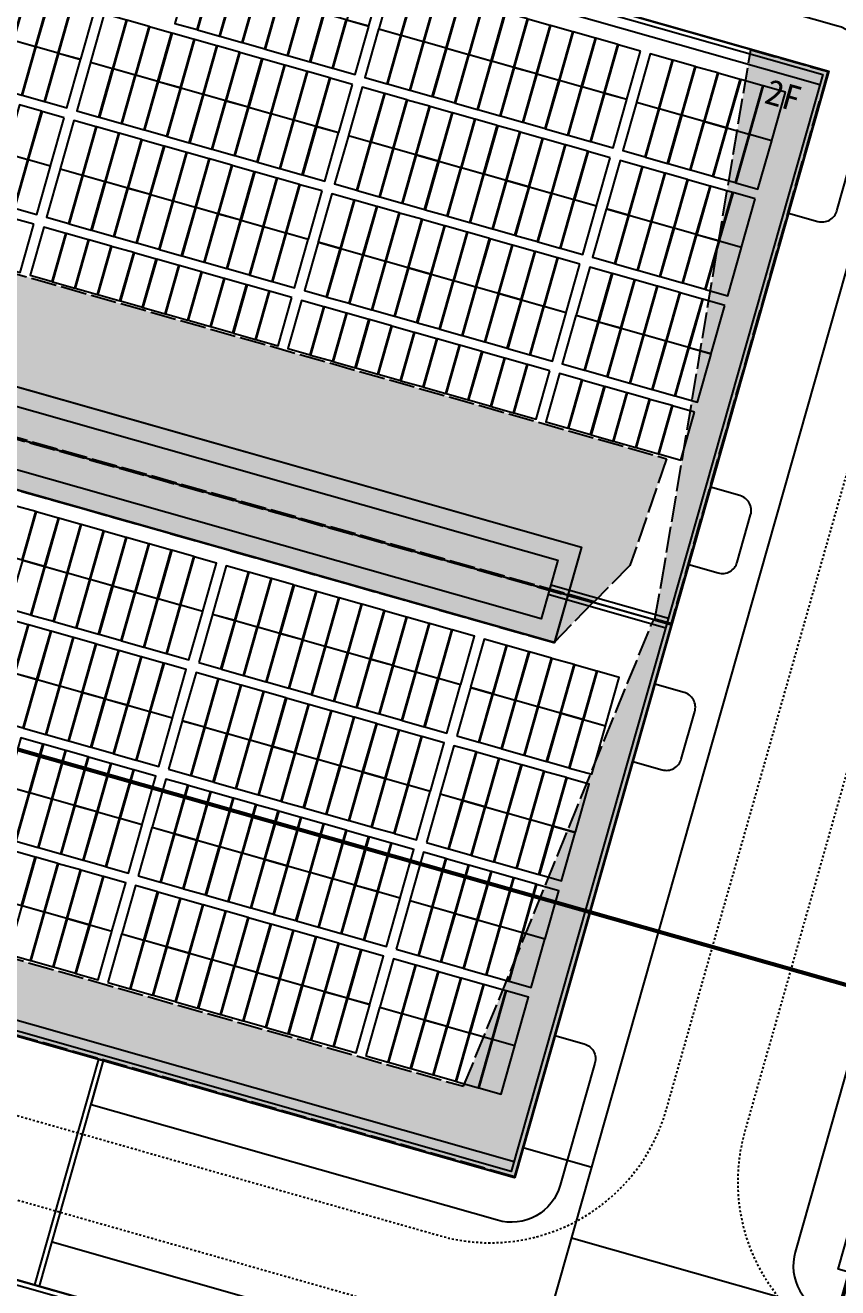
# Model space of a CAD drawing. Header units: metres. Extents: x 221342 to 221936, y -165780 to -165359.
# Drawn here: x 221566.7 to 221606.6, y -165569.8 to -165507.8 of the extents above; entities that cross this region are included whole.
import ezdxf

# ---------------------------------------------------------------- set-up
doc = ezdxf.new("R2010")
doc.units = ezdxf.units.M
for name, pattern in [('CENTER', [5.08, 3.175, -0.635, 0.635, -0.635]), ('DASH', [0.35, 0.25, -0.1]), ('DASHED', [1.524, 1.27, -0.254])]:
    doc.linetypes.add(name, pattern=pattern)
for name, color, linetype in [('PUB_DIM', 3, 'Continuous'), ('WALL', 51, 'Continuous'), ('zt-道路', 240, 'Continuous'), ('单元区域外轮廓', 7, 'ByLayer'), ('屋脊线', 7, 'ByLayer'), ('消防车道', 3, 'Continuous'), ('电缆通道', 7, 'ByLayer'), ('组件', 7, 'ByLayer'), ('阴影', 8, 'DASHED'), ('障碍物', 7, 'ByLayer')]:
    doc.layers.add(name, color=color, linetype=linetype)
doc.styles.add('-黑体', font='txt', dxfattribs={"width": 0.7})
pattern_1 = [(344.143, (221595.9987, -165598.90403), (0.17959642, 0.19653122), [0, -0.238125])]

# ---------------------------------------------------------------- blocks, each defined once
blk = doc.blocks.new('*U9')
at = {"layer": '单元区域外轮廓', "color": 2}
for points in [[(-116979, 20240, 13700), (-14499, 20240, 13700), (-14500, -28240, 13700), (-116980, -28240, 13700), (-116979, 20240, 13700)], [(-116979, 20240, 15100), (-14499, 20240, 15100), (-14500, -28240, 15100), (-116980, -28240, 15100), (-116979, 20240, 15100)]]:
    blk.add_polyline3d(points, close=True, dxfattribs=at)
at = {"flags": 1}
for tag in ['unit_id', 'unit_name', 'parapet_height', 'ground_elevation', 'is_enable_parapet']:
    blk.add_attdef(tag, (0, 0), '', height=2.5, dxfattribs=at)
blk = doc.blocks.new('*U10')
at = {"layer": '屋脊线', "color": 30}
blk.add_line((-14499, 20240, 13700), (-116979, 20240, 13700), dxfattribs=at)
at = {"flags": 1}
for tag in ['unit_id', 'unit_name']:
    blk.add_attdef(tag, (0, 0), '', height=2.5, dxfattribs=at)
blk = doc.blocks.new('*U18')
at = {"layer": '单元区域外轮廓', "color": 2}
for points in [[(-116980, 88240, 16249), (-14500, 88240, 16249), (-14499, 31760, 16249), (-116979, 31760, 16249), (-116980, 88240, 16249)], [(-116980, 88240, 18019), (-14500, 88240, 18019), (-14499, 31760, 18019), (-116979, 31760, 18019), (-116980, 88240, 18019)]]:
    blk.add_polyline3d(points, close=True, dxfattribs=at)
at = {"flags": 1}
for tag in ['unit_id', 'unit_name', 'parapet_height', 'ground_elevation', 'is_enable_parapet']:
    blk.add_attdef(tag, (0, 0), '', height=2.5, dxfattribs=at)
blk = doc.blocks.new('*U19')
at = {"layer": '屋脊线', "color": 30}
for p, q in [((-14500, 88240, 16249), (-116980, 88240, 16249)), ((-14499, 59999, 17630), (-14500, 88240, 16249)), ((-116979, 59999, 17630), (-14499, 59999, 17630)), ((-14499, 31760, 16249), (-14499, 59999, 17630)), ((-116979, 31760, 16249), (-14499, 31760, 16249))]:
    blk.add_line(p, q, dxfattribs=at)
at = {"flags": 1}
for tag in ['unit_id', 'unit_name']:
    blk.add_attdef(tag, (0, 0), '', height=2.5, dxfattribs=at)
blk = doc.blocks.new('*U20')
at = {"layer": '组件', "color": 0}
blk.add_polyline3d([(0, 0, 0), (-113.4, 0, 0), (-113.4, -246.2, 12), (0, -246.2, 12)], close=True, dxfattribs=at)
at = {"flags": 1}
for tag in ['mounting-hole-spacing1', 'mounting-hole-spacing2', 'module-material', 'vmpo', 'voco', 'silicon-material', 'panel-length', 'panel-width', 'panel-height', 'userid', 'theme', 'note', 'name', 'pmax', 'company-name', 'id', 'impo', 'isco']:
    blk.add_attdef(tag, (0, 0), '', height=2.5, dxfattribs=at)
blk = doc.blocks.new('*U21')
at = {"layer": '组件', "color": 1}
for p in [(-3683.6, 8667.9, 1642.5), (-4491.4, 8419.7, 1654.7), (-4376, 8419.7, 1654.7), (-4260.6, 8419.7, 1654.7), (-4145.2, 8419.7, 1654.7), (-4029.8, 8419.7, 1654.7), (-3914.4, 8419.7, 1654.7), (-3799, 8419.7, 1654.7), (-3683.6, 8419.7, 1654.7), (-5347.2, 8123.5, 1669.2), (-5231.8, 8123.5, 1669.2), (-5116.4, 8123.5, 1669.2), (-5001, 8123.5, 1669.2), (-5231.8, 7875.3, 1681.3), (-5116.4, 7875.3, 1681.3), (-5001, 7875.3, 1681.3), (-5116.4, 7579.2, 1695.8), (-5001, 7579.2, 1695.8), (-5116.4, 7331, 1707.9), (-5001, 7331, 1707.9), (-5001, 7034.8, 1722.4), (-4837.6, 7034.8, 1722.4), (-4722.2, 7034.8, 1722.4), (-4606.8, 7034.8, 1722.4), (-4491.4, 7034.8, 1722.4), (-4376, 7034.8, 1722.4), (-4260.6, 7034.8, 1722.4), (-4145.2, 7034.8, 1722.4), (-4029.8, 7034.8, 1722.4), (-3914.4, 7034.8, 1722.4), (-3799, 7034.8, 1722.4), (-3683.6, 7034.8, 1722.4)]:
    blk.add_blockref('*U20', p, dxfattribs=at)
at = {"layer": '组件', "color": 225}
for p in [(-3520.2, 8667.9, 1642.5), (-3404.8, 8667.9, 1642.5), (-3289.4, 8667.9, 1642.5), (-3174, 8667.9, 1642.5), (-3058.6, 8667.9, 1642.5), (-2943.2, 8667.9, 1642.5), (-2827.8, 8667.9, 1642.5), (-2712.4, 8667.9, 1642.5), (-2597, 8667.9, 1642.5), (-2481.6, 8667.9, 1642.5), (-2366.2, 8667.9, 1642.5), (-2202.8, 8667.9, 1642.5), (-2087.4, 8667.9, 1642.5), (-1972, 8667.9, 1642.5), (-1856.6, 8667.9, 1642.5), (-1741.2, 8667.9, 1642.5), (-1625.8, 8667.9, 1642.5), (-3520.2, 8419.7, 1654.7), (-3404.8, 8419.7, 1654.7), (-3289.4, 8419.7, 1654.7), (-3174, 8419.7, 1654.7), (-3058.6, 8419.7, 1654.7), (-2943.2, 8419.7, 1654.7), (-2827.8, 8419.7, 1654.7), (-2712.4, 8419.7, 1654.7), (-2597, 8419.7, 1654.7), (-2481.6, 8419.7, 1654.7), (-2366.2, 8419.7, 1654.7), (-2202.8, 8419.7, 1654.7), (-2087.4, 8419.7, 1654.7), (-1972, 8419.7, 1654.7), (-1856.6, 8419.7, 1654.7), (-1741.2, 8419.7, 1654.7), (-1625.8, 8419.7, 1654.7), (-4837.6, 8123.5, 1669.2), (-4722.2, 8123.5, 1669.2), (-4606.8, 8123.5, 1669.2), (-4491.4, 8123.5, 1669.2), (-4376, 8123.5, 1669.2), (-4260.6, 8123.5, 1669.2), (-4145.2, 8123.5, 1669.2), (-4029.8, 8123.5, 1669.2), (-3914.4, 8123.5, 1669.2), (-3799, 8123.5, 1669.2), (-3683.6, 8123.5, 1669.2), (-3520.2, 8123.5, 1669.2), (-3404.8, 8123.5, 1669.2), (-3289.4, 8123.5, 1669.2), (-3174, 8123.5, 1669.2), (-3058.6, 8123.5, 1669.2), (-2943.2, 8123.5, 1669.2), (-2827.8, 8123.5, 1669.2), (-2712.4, 8123.5, 1669.2), (-2597, 8123.5, 1669.2), (-2481.6, 8123.5, 1669.2), (-2366.2, 8123.5, 1669.2), (-2202.8, 8123.5, 1669.2), (-2087.4, 8123.5, 1669.2), (-1972, 8123.5, 1669.2), (-1856.6, 8123.5, 1669.2), (-1741.2, 8123.5, 1669.2), (-1625.8, 8123.5, 1669.2), (-4837.6, 7875.3, 1681.3), (-4722.2, 7875.3, 1681.3), (-4606.8, 7875.3, 1681.3), (-4491.4, 7875.3, 1681.3), (-4376, 7875.3, 1681.3), (-4260.6, 7875.3, 1681.3), (-4145.2, 7875.3, 1681.3), (-4029.8, 7875.3, 1681.3), (-3914.4, 7875.3, 1681.3), (-3799, 7875.3, 1681.3), (-3683.6, 7875.3, 1681.3), (-3520.2, 7875.3, 1681.3), (-3404.8, 7875.3, 1681.3), (-3289.4, 7875.3, 1681.3), (-3174, 7875.3, 1681.3), (-3058.6, 7875.3, 1681.3), (-2943.2, 7875.3, 1681.3), (-2827.8, 7875.3, 1681.3), (-2712.4, 7875.3, 1681.3), (-2597, 7875.3, 1681.3), (-2481.6, 7875.3, 1681.3), (-2366.2, 7875.3, 1681.3), (-2202.8, 7875.3, 1681.3), (-2087.4, 7875.3, 1681.3), (-1972, 7875.3, 1681.3), (-1856.6, 7875.3, 1681.3), (-1741.2, 7875.3, 1681.3), (-1625.8, 7875.3, 1681.3), (-4837.6, 7579.2, 1695.8), (-4722.2, 7579.2, 1695.8), (-4606.8, 7579.2, 1695.8), (-4491.4, 7579.2, 1695.8), (-4376, 7579.2, 1695.8), (-4260.6, 7579.2, 1695.8), (-4145.2, 7579.2, 1695.8), (-4029.8, 7579.2, 1695.8), (-3914.4, 7579.2, 1695.8), (-3799, 7579.2, 1695.8), (-3683.6, 7579.2, 1695.8), (-3520.2, 7579.2, 1695.8), (-3404.8, 7579.2, 1695.8), (-3289.4, 7579.2, 1695.8), (-3174, 7579.2, 1695.8), (-3058.6, 7579.2, 1695.8), (-2943.2, 7579.2, 1695.8), (-2827.8, 7579.2, 1695.8), (-2712.4, 7579.2, 1695.8), (-2597, 7579.2, 1695.8), (-2481.6, 7579.2, 1695.8), (-2366.2, 7579.2, 1695.8), (-2202.8, 7579.2, 1695.8), (-2087.4, 7579.2, 1695.8), (-1972, 7579.2, 1695.8), (-1856.6, 7579.2, 1695.8), (-1741.2, 7579.2, 1695.8), (-1625.8, 7579.2, 1695.8), (-4837.6, 7331, 1707.9), (-4722.2, 7331, 1707.9), (-4606.8, 7331, 1707.9), (-4491.4, 7331, 1707.9), (-4376, 7331, 1707.9), (-4260.6, 7331, 1707.9), (-4145.2, 7331, 1707.9), (-4029.8, 7331, 1707.9), (-3914.4, 7331, 1707.9), (-3799, 7331, 1707.9), (-3683.6, 7331, 1707.9), (-3520.2, 7331, 1707.9), (-3404.8, 7331, 1707.9), (-3289.4, 7331, 1707.9), (-3174, 7331, 1707.9), (-3058.6, 7331, 1707.9), (-2943.2, 7331, 1707.9), (-2827.8, 7331, 1707.9), (-2712.4, 7331, 1707.9), (-2597, 7331, 1707.9), (-2481.6, 7331, 1707.9), (-2366.2, 7331, 1707.9), (-2202.8, 7331, 1707.9), (-2087.4, 7331, 1707.9), (-1972, 7331, 1707.9), (-1856.6, 7331, 1707.9), (-1741.2, 7331, 1707.9), (-1625.8, 7331, 1707.9), (-3520.2, 7034.8, 1722.4), (-3404.8, 7034.8, 1722.4), (-3289.4, 7034.8, 1722.4), (-3174, 7034.8, 1722.4), (-3058.6, 7034.8, 1722.4), (-2943.2, 7034.8, 1722.4), (-2827.8, 7034.8, 1722.4), (-2712.4, 7034.8, 1722.4), (-2597, 7034.8, 1722.4), (-2481.6, 7034.8, 1722.4), (-2366.2, 7034.8, 1722.4), (-2202.8, 7034.8, 1722.4), (-2087.4, 7034.8, 1722.4), (-1972, 7034.8, 1722.4), (-1856.6, 7034.8, 1722.4), (-1741.2, 7034.8, 1722.4), (-1625.8, 7034.8, 1722.4)]:
    blk.add_blockref('*U20', p, dxfattribs=at)
at = {"flags": 1}
for tag in ['offset-x', 'offset-y', 'mode', 'tilt', 'azimuth', 'align', 'array-mode', 'panel-x', 'panel-y', 'panel-per-row', 'bracket-type', 'bracket-value', 'row-per-array']:
    blk.add_attdef(tag, (0, 0), '', height=2.5, dxfattribs=at)
blk = doc.blocks.new('*U22')
at = {"layer": '组件', "color": 0}
blk.add_polyline3d([(0, 0, 0), (113.4, 0, 0), (113.4, 246.2, 12), (0, 246.2, 12)], close=True, dxfattribs=at)
at = {"flags": 1}
for tag in ['mounting-hole-spacing1', 'mounting-hole-spacing2', 'module-material', 'vmpo', 'voco', 'silicon-material', 'panel-length', 'panel-width', 'panel-height', 'userid', 'theme', 'note', 'name', 'pmax', 'company-name', 'id', 'impo', 'isco']:
    blk.add_attdef(tag, (0, 0), '', height=2.5, dxfattribs=at)
blk = doc.blocks.new('*U23')
at = {"layer": '组件', "color": 225}
for p in [(-4720.1, 5433.3, 1745.3), (-4604.7, 5433.3, 1745.3), (-4489.3, 5433.3, 1745.3), (-4373.9, 5433.3, 1745.3), (-4258.5, 5433.3, 1745.3), (-4143.1, 5433.3, 1745.3), (-4027.7, 5433.3, 1745.3), (-3912.3, 5433.3, 1745.3), (-3796.9, 5433.3, 1745.3), (-3633.5, 5433.3, 1745.3), (-3518.1, 5433.3, 1745.3), (-3402.7, 5433.3, 1745.3), (-3287.3, 5433.3, 1745.3), (-3171.9, 5433.3, 1745.3), (-3056.5, 5433.3, 1745.3), (-2941.1, 5433.3, 1745.3), (-2825.7, 5433.3, 1745.3), (-2710.3, 5433.3, 1745.3), (-2594.9, 5433.3, 1745.3), (-2479.5, 5433.3, 1745.3), (-2316.1, 5433.3, 1745.3), (-2200.7, 5433.3, 1745.3), (-2085.3, 5433.3, 1745.3), (-1969.9, 5433.3, 1745.3), (-1854.5, 5433.3, 1745.3), (-1739.1, 5433.3, 1745.3), (-4604.7, 5185.1, 1733.2), (-4489.3, 5185.1, 1733.2), (-4373.9, 5185.1, 1733.2), (-4258.5, 5185.1, 1733.2), (-4143.1, 5185.1, 1733.2), (-4027.7, 5185.1, 1733.2), (-3912.3, 5185.1, 1733.2), (-3796.9, 5185.1, 1733.2), (-3633.5, 5185.1, 1733.2), (-3518.1, 5185.1, 1733.2), (-3402.7, 5185.1, 1733.2), (-3287.3, 5185.1, 1733.2), (-3171.9, 5185.1, 1733.2), (-3056.5, 5185.1, 1733.2), (-2941.1, 5185.1, 1733.2), (-2825.7, 5185.1, 1733.2), (-2710.3, 5185.1, 1733.2), (-2594.9, 5185.1, 1733.2), (-2479.5, 5185.1, 1733.2), (-2316.1, 5185.1, 1733.2), (-2200.7, 5185.1, 1733.2), (-2085.3, 5185.1, 1733.2), (-1969.9, 5185.1, 1733.2), (-1854.5, 5185.1, 1733.2), (-1739.1, 5185.1, 1733.2), (-4604.7, 4889, 1718.7), (-4489.3, 4889, 1718.7), (-4373.9, 4889, 1718.7), (-4258.5, 4889, 1718.7), (-4143.1, 4889, 1718.7), (-4027.7, 4889, 1718.7), (-3912.3, 4889, 1718.7), (-3796.9, 4889, 1718.7), (-3633.5, 4889, 1718.7), (-3518.1, 4889, 1718.7), (-3402.7, 4889, 1718.7), (-3287.3, 4889, 1718.7), (-3171.9, 4889, 1718.7), (-3056.5, 4889, 1718.7), (-2941.1, 4889, 1718.7), (-2825.7, 4889, 1718.7), (-2710.3, 4889, 1718.7), (-2594.9, 4889, 1718.7), (-2479.5, 4889, 1718.7), (-2316.1, 4889, 1718.7), (-2200.7, 4889, 1718.7), (-2085.3, 4889, 1718.7), (-1969.9, 4889, 1718.7), (-1854.5, 4889, 1718.7), (-1739.1, 4889, 1718.7), (-4489.3, 4640.7, 1706.5), (-4373.9, 4640.7, 1706.5), (-4258.5, 4640.7, 1706.5), (-4143.1, 4640.7, 1706.5), (-4027.7, 4640.7, 1706.5), (-3912.3, 4640.7, 1706.5), (-3796.9, 4640.7, 1706.5), (-3633.5, 4640.7, 1706.5), (-3518.1, 4640.7, 1706.5), (-3402.7, 4640.7, 1706.5), (-3287.3, 4640.7, 1706.5), (-3171.9, 4640.7, 1706.5), (-3056.5, 4640.7, 1706.5), (-2941.1, 4640.7, 1706.5), (-2825.7, 4640.7, 1706.5), (-2710.3, 4640.7, 1706.5), (-2594.9, 4640.7, 1706.5), (-2479.5, 4640.7, 1706.5), (-2316.1, 4640.7, 1706.5), (-2200.7, 4640.7, 1706.5), (-2085.3, 4640.7, 1706.5), (-1969.9, 4640.7, 1706.5), (-1854.5, 4640.7, 1706.5), (-1739.1, 4640.7, 1706.5), (-4373.9, 4344.6, 1692.1), (-4258.5, 4344.6, 1692.1), (-4143.1, 4344.6, 1692.1), (-4027.7, 4344.6, 1692.1), (-3912.3, 4344.6, 1692.1), (-3796.9, 4344.6, 1692.1), (-3633.5, 4344.6, 1692.1), (-3518.1, 4344.6, 1692.1), (-3402.7, 4344.6, 1692.1), (-3287.3, 4344.6, 1692.1), (-3171.9, 4344.6, 1692.1), (-3056.5, 4344.6, 1692.1), (-2941.1, 4344.6, 1692.1), (-2825.7, 4344.6, 1692.1), (-2710.3, 4344.6, 1692.1), (-2594.9, 4344.6, 1692.1), (-2479.5, 4344.6, 1692.1), (-2316.1, 4344.6, 1692.1), (-2200.7, 4344.6, 1692.1), (-2085.3, 4344.6, 1692.1), (-1969.9, 4344.6, 1692.1), (-1854.5, 4344.6, 1692.1), (-1739.1, 4344.6, 1692.1), (-4373.9, 4096.4, 1679.9), (-4258.5, 4096.4, 1679.9), (-4143.1, 4096.4, 1679.9), (-4027.7, 4096.4, 1679.9), (-3912.3, 4096.4, 1679.9), (-3796.9, 4096.4, 1679.9), (-3633.5, 4096.4, 1679.9), (-3518.1, 4096.4, 1679.9), (-3402.7, 4096.4, 1679.9), (-3287.3, 4096.4, 1679.9), (-3171.9, 4096.4, 1679.9), (-3056.5, 4096.4, 1679.9), (-2941.1, 4096.4, 1679.9), (-2825.7, 4096.4, 1679.9), (-2710.3, 4096.4, 1679.9), (-2594.9, 4096.4, 1679.9), (-2479.5, 4096.4, 1679.9), (-2316.1, 4096.4, 1679.9), (-2200.7, 4096.4, 1679.9), (-2085.3, 4096.4, 1679.9), (-1969.9, 4096.4, 1679.9), (-1854.5, 4096.4, 1679.9), (-1739.1, 4096.4, 1679.9), (-4258.5, 3800.3, 1665.4), (-4143.1, 3800.3, 1665.4), (-4027.7, 3800.3, 1665.4), (-3912.3, 3800.3, 1665.4), (-3796.9, 3800.3, 1665.4), (-3633.5, 3800.3, 1665.4), (-3518.1, 3800.3, 1665.4), (-3402.7, 3800.3, 1665.4), (-3287.3, 3800.3, 1665.4), (-3171.9, 3800.3, 1665.4), (-3056.5, 3800.3, 1665.4), (-2941.1, 3800.3, 1665.4), (-2825.7, 3800.3, 1665.4), (-2710.3, 3800.3, 1665.4), (-2594.9, 3800.3, 1665.4), (-2479.5, 3800.3, 1665.4), (-2316.1, 3800.3, 1665.4), (-2200.7, 3800.3, 1665.4), (-2085.3, 3800.3, 1665.4), (-1969.9, 3800.3, 1665.4), (-1854.5, 3800.3, 1665.4), (-1739.1, 3800.3, 1665.4), (-4143.1, 3552, 1653.3), (-4027.7, 3552, 1653.3), (-3912.3, 3552, 1653.3), (-3796.9, 3552, 1653.3), (-3633.5, 3552, 1653.3), (-3518.1, 3552, 1653.3), (-3402.7, 3552, 1653.3), (-3287.3, 3552, 1653.3), (-3171.9, 3552, 1653.3), (-3056.5, 3552, 1653.3), (-2941.1, 3552, 1653.3), (-2825.7, 3552, 1653.3), (-2710.3, 3552, 1653.3), (-2594.9, 3552, 1653.3), (-2479.5, 3552, 1653.3), (-2316.1, 3552, 1653.3), (-2200.7, 3552, 1653.3), (-2085.3, 3552, 1653.3), (-1969.9, 3552, 1653.3), (-1854.5, 3552, 1653.3), (-1739.1, 3552, 1653.3)]:
    blk.add_blockref('*U22', p, dxfattribs=at)
at = {"flags": 1}
for tag in ['offset-x', 'offset-y', 'mode', 'tilt', 'azimuth', 'align', 'array-mode', 'panel-x', 'panel-y', 'panel-per-row', 'bracket-type', 'bracket-value', 'row-per-array']:
    blk.add_attdef(tag, (0, 0), '', height=2.5, dxfattribs=at)
blk = doc.blocks.new('*U46')
at = {"layer": '障碍物', "color": 1}
blk.add_polyline3d([(-111679, 62440, 10), (-19799, 62440, 10), (-19799, 57560, 10), (-111679, 57560, 10)], close=True, dxfattribs=at)
at = {"flags": 1}
for tag in ['height', 'shape']:
    blk.add_attdef(tag, (0, 0), '', height=2.5, dxfattribs=at)

msp = doc.modelspace()

# ---------------------------------------------------------------- hatches: boundary and pattern name
h = msp.add_hatch()
h.set_pattern_fill('DOTS', scale=0.15, angle=-15.857)
h.set_pattern_definition(pattern_1)
h.paths.add_polyline_path([(221499.885, -165509.192), (221507.587, -165482.079), (221509.707, -165482.681), (221502.124, -165504.316), (221505.866, -165505.379), (221506.097, -165505.196), (221506.795, -165505.27), (221506.85, -165505.078), (221507.392, -165505.067), (221507.436, -165504.913), (221507.685, -165504.984), (221507.77, -165504.842), (221508.02, -165504.913), (221508.127, -165504.695), (221508.429, -165504.739), (221508.64, -165504.468), (221508.931, -165504.551), (221509.207, -165504.214), (221509.539, -165504.309), (221509.815, -165503.973), (221598.204, -165529.08), (221596.399, -165534.328), (221594.636, -165536.106), (221500.883, -165509.476), (221500.823, -165509.21), (221501.258, -165506.889), (221500.417, -165509.219), (221500.342, -165509.322), (221499.885, -165509.192)])
h = msp.add_hatch()
h.set_pattern_fill('DOTS', scale=0.15, angle=-15.857)
h.set_pattern_definition(pattern_1)
h.paths.add_polyline_path([(221598.44, -165537.241), (221590.739, -165564.353), (221492.163, -165536.353), (221499.864, -165509.241), (221500.311, -165509.409), (221495.014, -165533.433), (221588.227, -165559.91), (221597.449, -165537.25), (221597.567, -165536.993), (221598.44, -165537.241)])
h = msp.add_hatch()
h.set_pattern_fill('DOTS', scale=0.15, angle=-15.857)
h.set_pattern_definition(pattern_1)
h.paths.add_polyline_path([(221597.629, -165536.957), (221597.953, -165535.184), (221602.337, -165508.993), (221606.121, -165510.067), (221598.419, -165537.181), (221597.629, -165536.957)])
h = msp.add_hatch()
h.set_pattern_fill('DOTS', scale=0.15, angle=-15.857)
h.set_pattern_definition(pattern_1)
h.paths.add_polyline_path([(221594.573, -165536.143), (221592.662, -165538.128), (221504.231, -165513.009), (221500.935, -165509.586), (221594.573, -165536.143)])

# ---------------------------------------------------------------- linework, layer by layer
at = {"color": 1, "linetype": 'CENTER', "ltscale": 0.005, "const_width": 0.2, "flags": 128}
msp.add_lwpolyline([(221603.925, -165580.583), (221610.9, -165556.03), (221478.696, -165518.473), (221496.499, -165456.12), (221779.341, -165539.17), (221785.941, -165632.291), (221603.925, -165580.583)], dxfattribs=at)
at = {"layer": 'WALL', "color": 20, "linetype": 'Continuous'}
for p, q in [((221507.618, -165482.828), (221605.737, -165510.698)), ((221592.517, -165535.281), (221598.288, -165536.921)), ((221492.59, -165535.735), (221590.709, -165563.605)), ((221592.385, -165535.743), (221598.157, -165537.383)), ((221592.451, -165535.512), (221598.223, -165537.152)), ((221567.158, -165569.661), (221570.306, -165558.579))]:
    msp.add_line(p, q, dxfattribs=at)
at = {"layer": 'WALL', "color": 51, "linetype": 'Continuous'}
msp.add_line((221567.389, -165569.726), (221570.536, -165558.645), dxfattribs=at)
at = {"layer": 'WALL', "color": 20, "linetype": 'Continuous'}
for points in [[(221507.755, -165482.347), (221605.873, -165510.217), (221590.572, -165564.086), (221492.454, -165536.216)], [(221506.286, -165509.478), (221592.861, -165534.069), (221592.041, -165536.955), (221505.466, -165512.363)]]:
    msp.add_lwpolyline(points, close=True, dxfattribs=at)
at = {"layer": 'WALL', "color": 20, "linetype": 'Continuous', "flags": 128}
msp.add_lwpolyline([(221489.175, -165547.759), (221587.293, -165575.63), (221574.177, -165621.803), (221476.059, -165593.932)], close=True, dxfattribs=at)
at = {"layer": 'zt-道路', "linetype": 'Continuous'}
msp.add_line((221568.006, -165567.552), (221587.976, -165573.225), dxfattribs=at)
for points in [[(221582.852, -165503.429), (221606.17, -165510.052), (221604.192, -165517.016), (221605.635, -165517.426, 0.414214), (221606.573, -165516.903), (221608.278, -165510.9, 0.414214), (221606.557, -165507.812), (221584.201, -165501.462, 0.414214), (221583.262, -165501.986), (221582.852, -165503.429)], [(221600.366, -165530.484), (221599.287, -165534.283), (221600.73, -165534.693, 0.414214), (221601.669, -165534.17), (221602.333, -165531.832, 0.414214), (221601.809, -165530.894), (221600.366, -165530.484)], [(221596.541, -165543.951), (221597.984, -165544.361, 0.414214), (221598.923, -165543.837), (221599.587, -165541.5, 0.414214), (221599.063, -165540.561), (221597.62, -165540.151), (221596.541, -165543.951)]]:
    msp.add_lwpolyline(points, format="xyb", dxfattribs=at)
at = {"layer": 'zt-道路', "linetype": 'Continuous', "flags": 128}
for points in [[(221619.822, -165514.179), (221604.52, -165568.048, 0.414214), (221606.242, -165571.136), (221612.244, -165572.841, 0.414214), (221613.183, -165572.318), (221613.593, -165570.875), (221606.629, -165568.897), (221613.252, -165545.579), (221622.061, -165514.566), (221629.026, -165516.544), (221629.436, -165515.101, 0.414214), (221628.912, -165514.163), (221622.91, -165512.458, 0.414214), (221619.822, -165514.179)], [(221570.536, -165558.645), (221590.737, -165564.383), (221592.716, -165557.418), (221594.158, -165557.828, -0.414214), (221594.682, -165558.767), (221592.977, -165564.769, -0.414214), (221589.889, -165566.491), (221569.919, -165560.819), (221570.536, -165558.645), (221590.737, -165564.383), (221592.716, -165557.418)]]:
    msp.add_lwpolyline(points, format="xyb", dxfattribs=at)
at = {"layer": '单元区域外轮廓', "linetype": 'Continuous', "flags": 128}
for points, elevation in [([(221507.59, -165482.05), (221606.17, -165510.052), (221590.738, -165564.383), (221492.158, -165536.381), (221507.59, -165482.05)], 16.249), ([(221489.01, -165547.463), (221587.59, -165575.464), (221574.343, -165622.1), (221475.763, -165594.098), (221489.01, -165547.463)], 13.7)]:
    msp.add_lwpolyline(points, dxfattribs=dict(at, elevation=elevation))
at = {"layer": '屋脊线', "linetype": 'Continuous', "elevation": 17.63, "flags": 128}
msp.add_lwpolyline([(221499.873, -165509.217), (221598.454, -165537.218)], dxfattribs=at)
at = {"layer": '消防车道', "linetype": 'DASH', "ltscale": 0.005, "flags": 128}
for points in [[(221493.765, -165540.746), (221587.074, -165567.251, 0.414214), (221598.191, -165561.053), (221611.443, -165514.398, 0.414214), (221605.245, -165503.282), (221511.936, -165476.777, 0.414214), (221500.819, -165482.975), (221487.567, -165529.63, 0.414214)], [(221570.68, -165624.968, 0.414214), (221581.796, -165618.769), (221592.179, -165582.215, 0.414214), (221585.981, -165571.099), (221492.672, -165544.594, 0.414214), (221481.556, -165550.793), (221471.173, -165587.347, 0.414214), (221477.371, -165598.463)]]:
    msp.add_lwpolyline(points, format="xyb", close=True, dxfattribs=at)
msp.add_lwpolyline([(221722.92, -165605.838), (221753.819, -165614.615, 0.088882), (221756.978, -165614.93), (221761.203, -165614.601, 0.705064), (221764.16, -165603.692), (221760.518, -165601.16, 0.082821), (221757.841, -165599.894), (221735.747, -165593.618, -0.414214), (221726.794, -165577.56), (221734.784, -165549.433, 0.414214), (221728.585, -165538.317), (221626.407, -165509.293, 0.414214), (221615.291, -165515.491), (221602.039, -165562.146, 0.414214), (221608.237, -165573.262), (221722.92, -165605.838)], format="xyb", dxfattribs=at)
at = {"layer": '电缆通道', "color": 6}
for points in [[(221578.815, -165619.171, 0.009), (221613.868, -165495.763, -0.001)], [(221591.148, -165562.916, 0), (221594.522, -165563.874, 0.004)], [(221591.148, -165562.916, 16.248), (221591.148, -165562.916, 0)], [(221609.754, -165571.978, 0.009), (221593.529, -165567.37, 0.004)]]:
    msp.add_polyline3d(points, dxfattribs=at)
at = {"layer": '阴影', "linetype": 'DASHED'}
msp.add_polyline3d([(221509.815, -165503.973, 17.249), (221598.204, -165529.08, 17.249), (221596.399, -165534.328, 17.52), (221594.636, -165536.106, 17.628), (221500.883, -165509.476, 17.628), (221500.823, -165509.21, 17.616), (221501.258, -165506.889, 17.501), (221500.417, -165509.219, 17.622), (221500.342, -165509.322, 17.628), (221499.885, -165509.192, 17.628), (221499.885, -165509.192, 17.628), (221507.587, -165482.079, 16.249)], dxfattribs=at)
for points in [[(221598.44, -165537.241, 17.629), (221590.739, -165564.353, 16.25), (221492.163, -165536.353, 16.25), (221499.864, -165509.241, 17.629), (221500.311, -165509.409, 17.627), (221495.014, -165533.433, 16.426), (221588.227, -165559.91, 16.426), (221597.449, -165537.25, 17.615), (221597.567, -165536.993, 17.629), (221598.44, -165537.241, 17.629)], [(221597.629, -165536.957, 17.628), (221597.953, -165535.184, 17.54), (221602.337, -165508.993, 16.249), (221606.121, -165510.067, 16.249), (221598.419, -165537.181, 17.628), (221597.629, -165536.957, 17.628)], [(221594.573, -165536.143, 17.629), (221592.662, -165538.128, 17.51), (221504.231, -165513.009, 17.51), (221500.935, -165509.586, 17.627), (221594.573, -165536.143, 17.629)]]:
    msp.add_polyline3d(points, close=True, dxfattribs=at)
at = {"layer": '障碍物', "color": 20, "linetype": 'Continuous', "elevation": 19.557}
msp.add_lwpolyline([(221505.639, -165508.317), (221594.022, -165533.422), (221592.689, -165538.116), (221504.305, -165513.011)], close=True, dxfattribs=at)

# ---------------------------------------------------------------- block references
at = {"layer": '单元区域外轮廓', "xscale": 0.001, "yscale": 0.001, "zscale": 0.001, "rotation": 344.143}
for name in ['*U18', '*U9']:
    msp.add_blockref(name, (221595.999, -165598.904, -0.001), dxfattribs=at)
at = {"layer": '屋脊线', "xscale": 0.001, "yscale": 0.001, "zscale": 0.001, "rotation": 344.143}
for name in ['*U19', '*U10']:
    msp.add_blockref(name, (221595.999, -165598.904, -0.001), dxfattribs=at)
at = {"layer": '组件', "xscale": 0.01, "yscale": 0.01, "zscale": 0.01, "rotation": 344.143}
for name in ['*U21', '*U23']:
    msp.add_blockref(name, (221595.999, -165598.904, -0.001), dxfattribs=at)
at = {"layer": '障碍物', "xscale": 0.001, "yscale": 0.001, "zscale": 0.001, "rotation": 344.143}
msp.add_blockref('*U46', (221595.999, -165598.904, -0.001), dxfattribs=at)

# ---------------------------------------------------------------- texts
at = {"layer": 'PUB_DIM', "color": 5, "lineweight": 0, "style": '-黑体'}
msp.add_text('2F', height=1.25, rotation=344.14276, dxfattribs=at).set_placement((221602.945, -165511.595))

doc.saveas('drawing.dxf')
